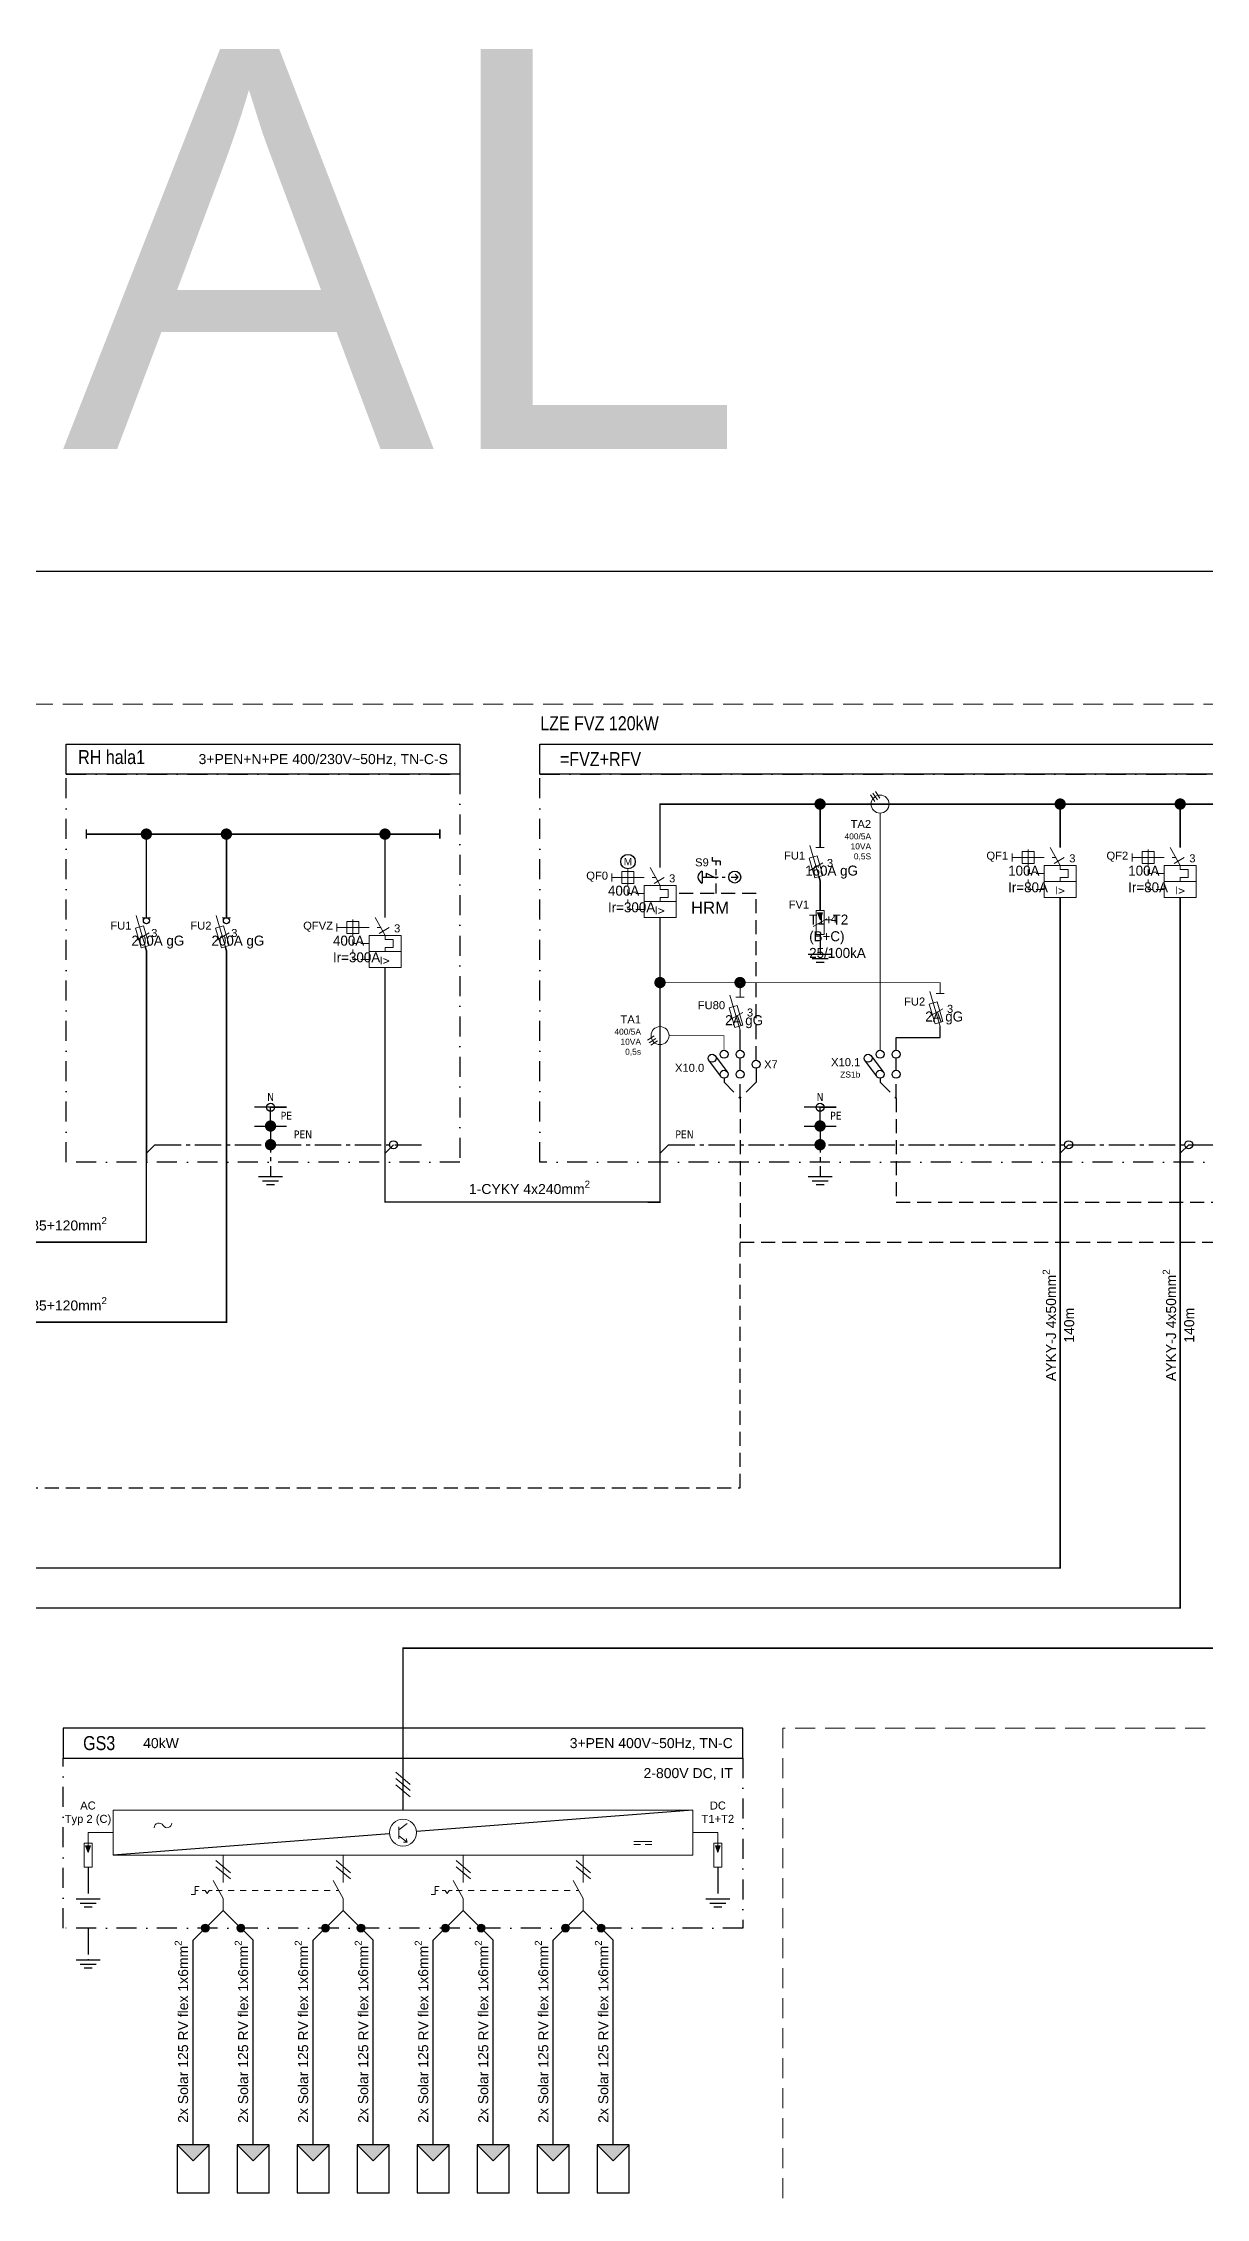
# Model space of a CAD drawing. Header units: millimetres. Extents: x -612 to 6794, y -5043 to 2163.
# Drawn here: x 645 to 936, y -110 to 429 of the extents above; entities that cross this region are included whole.
import ezdxf
from ezdxf.enums import TextEntityAlignment as Align

# ---------------------------------------------------------------- set-up
doc = ezdxf.new("R2018")
doc.units = ezdxf.units.MM
doc.header["$MEASUREMENT"] = 0
for name, pattern in [('EPL_DASH', [1, 0.5, -0.5]), ('EPL_DASHLONGDOT', [1, 0.66, -0.12, 0.1, -0.12]), ('ČERCHOVANÁ', [1, 0.5, -0.25, 0, -0.25]), ('ČÁRKOVANÁ', [0.75, 0.5, -0.25])]:
    doc.linetypes.add(name, pattern=pattern)
for name, color, linetype in [('10kV', 34, 'Continuous'), ('22kV', 34, 'Continuous'), ('400V', 7, 'Continuous'), ('EV-Káble', 7, 'Continuous'), ('Kable', 7, 'Continuous'), ('LEGRAND', 7, 'Continuous'), ('Pístroj_OZN', 230, 'Continuous'), ('RS', 40, 'Continuous')]:
    doc.layers.add(name, color=color, linetype=linetype)
for name, color, linetype, lineweight in [('EPLAN100', 7, 'Continuous', 50), ('EPLAN301', 7, 'Continuous', 25), ('EPLAN305', 7, 'EPL_DASH', 25), ('EPLAN420', 7, 'Continuous', 35), ('Prístroj', 7, 'Continuous', 13)]:
    doc.layers.add(name, color=color, linetype=linetype, lineweight=lineweight)
doc.styles.get("Standard").update_dxf_attribs({"font": 'arial.ttf'})
doc.styles.add('styl2', font='ARIALN.TTF', dxfattribs={"width": 0.85})
doc.styles.add('Tahoma', font='tahoma.ttf')

# ---------------------------------------------------------------- blocks, each defined once
blk = doc.blocks.new('Výkonový istič')
at = {"layer": 'Prístroj', "color": 0, "ltscale": 4}
for p, q in [((0, -3.5), (0, 0)), ((-12, -5), (-12, -7)), ((-8, -4), (-8, -8)), ((-2.5, -3.5), (0, -8)), ((-12, -6), (-10.5, -6)), ((-10.5, -6), (-4, -6)), ((-8, -9), (-8, -10)), ((-8, -10), (-7, -10)), ((-8, -10), (-8, -10.5)), ((-6, -10), (-4, -10)), ((-2, -6), (-1, -6)), ((-1.5, -7.5), (1, -6)), ((-8, -11.5), (-8, -12.5)), ((-8, -13.5), (-8, -14)), ((-7, -14), (-8, -14)), ((-6, -14), (-4, -14))]:
    blk.add_line(p, q, dxfattribs=at)
for points in [[(-9.5, -7.5), (-6.5, -7.5), (-6.5, -4.5), (-9.5, -4.5)], [(-4, -12), (4, -12), (4, -8), (-4, -8)], [(-4, -16), (4, -16), (4, -12), (-4, -12)]]:
    blk.add_lwpolyline(points, close=True, dxfattribs=at)
blk.add_lwpolyline([(0, -8), (0, -9), (2, -9), (2, -11), (0, -11), (0, -12)], dxfattribs=at)
at = {"lineweight": 30, "flags": 104}
blk.add_attdef('POPIS', text='', height=1.8, dxfattribs=at).set_placement((-13, -5), align=Align.TOP_RIGHT)
at = {"color": 0}
blk.add_attdef('POCET_POLOV', (2.26309, -7.17774), '', height=2, dxfattribs=at)
at = {"layer": 'Prístroj', "color": 0, "style": 'Tahoma'}
blk.add_text('I>', height=1.9629, dxfattribs=at).set_placement((0, -14.19629), align=Align.MIDDLE_CENTER)
at = {"layer": 'Pístroj_OZN'}
blk.add_attdef('OZNACENIE', text='', height=2, dxfattribs=at).set_placement((-13, -3.5), align=Align.RIGHT)
blk = doc.blocks.new('Poistkový odpojovač')
at = {"layer": 'Prístroj', "color": 0, "linetype": 'Continuous', "ltscale": 4}
for p, q in [((0, 0), (0, -2.75)), ((-2.57, -2.23), (0, -10.97)), ((-1.03, -2.75), (1.03, -2.75)), ((-2.73, -8.51), (0.7, -6.57)), ((0, -10.97), (0, -13.72))]:
    blk.add_line(p, q, dxfattribs=at)
blk.add_lwpolyline([(-1.27, -10.31), (0.71, -9.73), (-0.76, -4.8), (-2.73, -5.38)], close=True, dxfattribs=at)
at = {"lineweight": 30, "flags": 104}
blk.add_attdef('POPIS', text='', height=1.8, dxfattribs=at).set_placement((-3.73, -7.23), align=Align.TOP_RIGHT)
at = {"color": 0}
blk.add_attdef('POCET_POLOV', text='', height=2, dxfattribs=at).set_placement((1.7, -6.57), align=Align.MIDDLE_LEFT)
at = {"layer": 'Pístroj_OZN'}
blk.add_attdef('OZNACENIE', text='', height=2, dxfattribs=at).set_placement((-3.73, -5.73), align=Align.RIGHT)
blk = doc.blocks.new('VN MTP')
at = {"layer": '10kV', "color": 0, "lineweight": 13}
for p, q in [((-3.13, -1.15), (-1.46, -0.06)), ((-2.72, -1.78), (-1.05, -0.68)), ((-2.31, -2.41), (-0.64, -1.31))]:
    blk.add_line(p, q, dxfattribs=at)
blk.add_circle((0, 0), 2.25, dxfattribs=at)
blk = doc.blocks.new('Prepäťová ochrana')
at = {"layer": 'Prístroj', "linetype": 'Continuous', "ltscale": 4}
blk.add_hatch(color=0, dxfattribs=at).paths.add_polyline_path([(-0.62, -4.58), (0.62, -4.58), (0, -6.33)], flags=0)
at = {"layer": 'Prístroj', "color": 0, "linetype": 'Continuous', "ltscale": 4}
blk.add_line((-1.71, -7.97), (1.71, -6.03), dxfattribs=at)
for points in [[(-1, -10), (1, -10), (1, -4), (-1, -4)], [(-0.62, -4.58), (0.62, -4.58), (0, -6.33)]]:
    blk.add_lwpolyline(points, close=True, dxfattribs=at)
at = {"lineweight": 30, "flags": 104}
blk.add_attdef('POPIS', text='', height=1.8, dxfattribs=at).set_placement((-2.71, -5), align=Align.TOP_RIGHT)
blk.add_attdef('POCET_POLOV', text='', height=2).set_placement((2.71, -6.03), align=Align.MIDDLE_LEFT)
at = {"layer": 'Pístroj_OZN'}
blk.add_attdef('OZNACENIE', text='', height=2, dxfattribs=at).set_placement((-2.71, -3.5), align=Align.RIGHT)
blk = doc.blocks.new('Poistkový odpínač')
at = {"color": 0, "lineweight": 25, "ltscale": 4}
blk.add_circle((0, -3.5), 0.75, dxfattribs=at)
at = {"layer": 'Prístroj', "color": 0, "linetype": 'Continuous', "ltscale": 4}
for p, q in [((0, 0), (0, -2.75)), ((-2.57, -2.23), (0, -10.97)), ((-1.03, -2.75), (1.03, -2.75)), ((-2.73, -8.51), (0.7, -6.57)), ((0, -10.97), (0, -13.72))]:
    blk.add_line(p, q, dxfattribs=at)
blk.add_lwpolyline([(-1.27, -10.31), (0.71, -9.73), (-0.76, -4.8), (-2.73, -5.38)], close=True, dxfattribs=at)
at = {"lineweight": 30, "flags": 104}
blk.add_attdef('POPIS', text='', height=1.8, dxfattribs=at).set_placement((-3.73, -7.23), align=Align.TOP_RIGHT)
blk.add_attdef('POCET_POLOV', text='', height=2).set_placement((1.2, -6.57), align=Align.MIDDLE_LEFT)
at = {"layer": 'Pístroj_OZN'}
blk.add_attdef('OZNACENIE', text='', height=2, dxfattribs=at).set_placement((-3.73, -5.73), align=Align.RIGHT)

msp = doc.modelspace()

# ---------------------------------------------------------------- hatches: boundary and pattern name
at = {"layer": 'EPLAN305', "linetype": 'Continuous', "ltscale": 4}
for points in [[(678.9, -96.68), (682.9, -100.68), (686.9, -96.68)], [(693.9, -96.68), (697.9, -100.68), (701.9, -96.68)], [(708.9, -96.68), (712.9, -100.68), (716.9, -96.68)], [(723.9, -96.68), (727.9, -100.68), (731.9, -96.68)], [(738.9, -96.68), (742.9, -100.68), (746.9, -96.68)], [(753.9, -96.68), (757.9, -100.68), (761.9, -96.68)], [(768.9, -96.68), (772.9, -100.68), (776.9, -96.68)], [(783.9, -96.68), (787.9, -100.68), (791.9, -96.68)]]:
    msp.add_hatch(color=230, dxfattribs=at).paths.add_polyline_path(points, flags=0)
at = {"layer": 'EV-Káble', "transparency": 33554687}
h = msp.add_hatch(color=1, dxfattribs=at)
h.dxf.hatch_style = 1
h.paths.add_polyline_path([(686.95, -42.52, 1), (684.95, -42.52)])
h = msp.add_hatch(color=7, dxfattribs=at)
h.dxf.hatch_style = 1
h.paths.add_polyline_path([(684.95, -42.52, 1), (686.95, -42.52)])
h = msp.add_hatch(color=1, dxfattribs=at)
h.dxf.hatch_style = 1
h.paths.add_polyline_path([(695.85, -42.52, 1), (693.85, -42.52)])
h = msp.add_hatch(color=7, dxfattribs=at)
h.dxf.hatch_style = 1
h.paths.add_polyline_path([(693.85, -42.52, 1), (695.85, -42.52)])
h = msp.add_hatch(color=1, dxfattribs=at)
h.dxf.hatch_style = 1
h.paths.add_polyline_path([(716.95, -42.52, 1), (714.95, -42.52)])
h = msp.add_hatch(color=7, dxfattribs=at)
h.dxf.hatch_style = 1
h.paths.add_polyline_path([(714.95, -42.52, 1), (716.95, -42.52)])
h = msp.add_hatch(color=1, dxfattribs=at)
h.dxf.hatch_style = 1
h.paths.add_polyline_path([(725.85, -42.52, 1), (723.85, -42.52)])
h = msp.add_hatch(color=7, dxfattribs=at)
h.dxf.hatch_style = 1
h.paths.add_polyline_path([(723.85, -42.52, 1), (725.85, -42.52)])
h = msp.add_hatch(color=1, dxfattribs=at)
h.dxf.hatch_style = 1
h.paths.add_polyline_path([(746.95, -42.52, 1), (744.95, -42.52)])
h = msp.add_hatch(color=7, dxfattribs=at)
h.dxf.hatch_style = 1
h.paths.add_polyline_path([(744.95, -42.52, 1), (746.95, -42.52)])
h = msp.add_hatch(color=1, dxfattribs=at)
h.dxf.hatch_style = 1
h.paths.add_polyline_path([(755.85, -42.52, 1), (753.85, -42.52)])
h = msp.add_hatch(color=7, dxfattribs=at)
h.dxf.hatch_style = 1
h.paths.add_polyline_path([(753.85, -42.52, 1), (755.85, -42.52)])
h = msp.add_hatch(color=1, dxfattribs=at)
h.dxf.hatch_style = 1
h.paths.add_polyline_path([(776.95, -42.52, 1), (774.95, -42.52)])
h = msp.add_hatch(color=7, dxfattribs=at)
h.dxf.hatch_style = 1
h.paths.add_polyline_path([(774.95, -42.52, 1), (776.95, -42.52)])
h = msp.add_hatch(color=1, dxfattribs=at)
h.dxf.hatch_style = 1
h.paths.add_polyline_path([(785.85, -42.52, 1), (783.85, -42.52)])
h = msp.add_hatch(color=7, dxfattribs=at)
h.dxf.hatch_style = 1
h.paths.add_polyline_path([(783.85, -42.52, 1), (785.85, -42.52)])
at = {"layer": 'LEGRAND', "lineweight": 13}
for points in [[(656.04, -21.94), (657.24, -21.94), (656.64, -23.64)], [(813.43, -21.94), (814.63, -21.94), (814.03, -23.64)]]:
    msp.add_hatch(color=256, dxfattribs=at).paths.add_polyline_path(points, flags=0)

# ---------------------------------------------------------------- linework, layer by layer
for p, q in [((807.77, -13.04), (738.7, -18.4)), ((731.97, -18.92), (662.91, -24.29))]:
    msp.add_line(p, q)
at = {"lineweight": 13}
for p, q in [((656.64, -18.66), (662.9, -18.66)), ((814.03, -18.66), (807.77, -18.66))]:
    msp.add_line(p, q, dxfattribs=at)
at = {"linetype": 'EPL_DASH', "lineweight": 13, "ltscale": 3}
for p, q in [((688.65, -33.14), (719.29, -33.14)), ((748.65, -33.14), (779.29, -33.14))]:
    msp.add_line(p, q, dxfattribs=at)
msp.add_lwpolyline([(161.83, 296.6), (1370.96, 296.6), (1370.96, -195.72), (161.83, -195.72)], close=True)
at = {"layer": '10kV', "color": 0, "linetype": 'ČERCHOVANÁ', "ltscale": 10}
msp.add_lwpolyline([(651.21, 245.91), (749.57, 245.91), (749.57, 148.95), (651.21, 148.95)], close=True, dxfattribs=at)
at = {"layer": '22kV', "color": 0, "linetype": 'ČERCHOVANÁ', "ltscale": 10}
for points in [[(769.57, 245.91), (1003.57, 245.91), (1003.57, 148.95), (769.57, 148.95)], [(650.41, -0.03), (820.27, -0.03), (820.27, -42.52), (650.41, -42.52)]]:
    msp.add_lwpolyline(points, close=True, dxfattribs=at)
at = {"layer": '400V', "linetype": 'Continuous', "ltscale": 4}
for p, q in [((810.07, 221.68), (810.07, 218.68)), ((811.07, 221.18), (813.07, 220.18)), ((811.07, 221.18), (811.07, 220.18)), ((812.57, 225.18), (812.57, 224.18)), ((814.57, 224.18), (812.57, 224.18)), ((813.57, 223.18), (813.57, 224.18)), ((813.57, 220.68), (813.57, 222.18)), ((814.57, 224.18), (814.57, 223.18)), ((818.32, 220.93), (819.07, 220.18)), ((810.07, 220.18), (814.07, 220.18)), ((815.07, 220.18), (815.72, 220.18)), ((815.07, 220.18), (815.82, 220.18)), ((815.07, 220.18), (815.82, 220.18)), ((817.38, 220.18), (819.07, 220.18)), ((819.07, 220.18), (818.32, 219.43))]:
    msp.add_line(p, q, dxfattribs=at)
at = {"layer": '400V', "lineweight": 13}
for p, q in [((733.54, -3.57), (737.13, -6.59)), ((733.54, -5.13), (737.13, -8.15)), ((733.54, -6.7), (737.13, -9.71))]:
    msp.add_line(p, q, dxfattribs=at)
at = {"layer": '400V', "linetype": 'Continuous', "lineweight": 13, "ltscale": 4}
for p, q in [((736.39, -16.41), (734.29, -17.99)), ((734.29, -17.24), (734.29, -20.24)), ((736.39, -21.06), (734.29, -19.49)), ((736.39, -21.06), (735.45, -21.04)), ((736.39, -21.06), (736.14, -20.16)), ((793.02, -20.89), (797.52, -20.89)), ((793.02, -21.64), (794.67, -21.64)), ((797.52, -21.64), (795.87, -21.64))]:
    msp.add_line(p, q, dxfattribs=at)
at = {"layer": '400V', "color": 1, "lineweight": 13}
for p, q in [((688.61, -25.66), (692.2, -28.67)), ((718.61, -25.66), (722.2, -28.67)), ((748.61, -25.66), (752.2, -28.67)), ((778.61, -25.66), (782.2, -28.67)), ((688.61, -27.22), (692.2, -30.24)), ((718.61, -27.22), (722.2, -30.24)), ((748.61, -27.22), (752.2, -30.24)), ((778.61, -27.22), (782.2, -30.24))]:
    msp.add_line(p, q, dxfattribs=at)
at = {"layer": '400V', "color": 1, "linetype": 'Continuous', "lineweight": 13}
for p, q in [((690.4, -24.29), (690.4, -31.14)), ((720.4, -24.29), (720.4, -31.14)), ((750.4, -24.29), (750.4, -31.14)), ((780.4, -24.29), (780.4, -31.14))]:
    msp.add_line(p, q, dxfattribs=at)
at = {"layer": '400V', "color": 1, "linetype": 'Continuous', "lineweight": 13, "ltscale": 4}
for p, q in [((683.4, -32.14), (683.4, -34.14)), ((683.4, -32.14), (684.4, -32.14)), ((690.4, -35.14), (687.9, -30.64)), ((720.4, -35.14), (717.9, -30.64)), ((743.4, -32.14), (743.4, -34.14)), ((743.4, -32.14), (744.4, -32.14)), ((750.4, -35.14), (747.9, -30.64)), ((780.4, -35.14), (777.9, -30.64)), ((682.4, -34.14), (683.4, -34.14)), ((683.4, -33.14), (684.15, -33.14)), ((685.15, -33.14), (685.9, -33.14)), ((686.4, -33.89), (685.9, -33.14)), ((686.9, -33.14), (686.4, -33.89)), ((686.9, -33.14), (687.65, -33.14)), ((688.65, -33.14), (689.28, -33.14)), ((690.4, -38.14), (690.4, -35.14)), ((720.4, -38.14), (720.4, -35.14)), ((742.4, -34.14), (743.4, -34.14)), ((743.4, -33.14), (744.15, -33.14)), ((745.15, -33.14), (745.9, -33.14)), ((746.4, -33.89), (745.9, -33.14)), ((746.9, -33.14), (746.4, -33.89)), ((746.9, -33.14), (747.65, -33.14)), ((748.65, -33.14), (749.28, -33.14)), ((750.4, -38.14), (750.4, -35.14)), ((780.4, -38.14), (780.4, -35.14))]:
    msp.add_line(p, q, dxfattribs=at)
at = {"layer": '400V', "ltscale": 5}
msp.add_lwpolyline([(651.21, 253.41), (749.57, 253.41), (749.57, 245.91), (651.21, 245.91)], close=True, dxfattribs=at)
at = {"layer": '400V', "color": 230, "ltscale": 5}
for points in [[(769.57, 253.41), (1003.57, 253.41), (1003.57, 245.91), (769.57, 245.91)], [(650.41, -0.03), (820.27, -0.03), (820.27, 7.47), (650.41, 7.47)]]:
    msp.add_lwpolyline(points, close=True, dxfattribs=at)
at = {"layer": '400V', "flags": 128}
for points, const_width in [([(799.57, 222.53), (799.57, 238.41), (989.56, 238.39), (989.56, 227.52)], 0.4), ([(839.57, 227.53), (839.57, 238.41)], 0.4), ([(899.57, 227.53), (899.57, 238.41)], 0.4), ([(929.57, 227.53), (929.57, 238.41)], 0.4), ([(656.21, 229.74), (656.21, 232.08), (656.21, 232.08)], 0.4), ([(744.57, 229.74), (744.57, 232.08), (744.57, 232.08)], 0.4), ([(854.57, 236.16), (854.57, 176.88)], 0.2), ([(744.57, 230.91), (656.21, 230.91)], 0.4), ([(671.21, 210.03), (671.21, 230.91)], 0.4), ([(691.21, 210.03), (691.21, 230.91)], 0.4), ([(730.85, 210.03), (730.85, 230.91)], 0.4), ([(839.29, 220.25), (839.57, 219.3), (839.57, 211.8)], 0.4), ([(375.62, -13.04), (375.62, 47.48), (899.57, 47.48), (899.57, 215.03)], 0.4), ([(929.57, 215.03), (929.57, 37.48), (555.48, 37.48), (555.48, -13.04)], 0.4), ([(959.57, 215.02), (959.57, 27.47), (735.34, 27.47), (735.34, -13.04)], 0.4), ([(799.57, 170.48), (799.57, 210.03)], 0.4), ([(670.93, 202.75), (671.22, 201.8), (671.22, 148.95)], 0.4), ([(690.93, 202.75), (691.22, 201.8), (691.22, 148.95)], 0.4), ([(730.85, 197.53), (730.85, 138.96), (799.57, 138.95), (799.57, 170.48)], 0.4), ([(799.57, 193.8), (819.57, 193.8), (819.57, 190.14)], 0.2), ([(801.82, 180.54), (815.57, 180.54), (815.57, 176.88)], 0.2), ([(457.82, 148.95), (457.82, 128.95), (671.21, 128.95), (671.21, 148.95)], 0.4), ([(612.47, 148.95), (612.47, 108.95), (691.22, 108.95), (691.22, 148.95)], 0.4)]:
    msp.add_lwpolyline(points, dxfattribs=dict(at, const_width=const_width))
at = {"layer": '400V', "const_width": 1.29}
for points in [[(840.34, 238.41, 1), (838.8, 238.41, 1), (840.34, 238.41, 0.272597)], [(900.34, 238.41, 1), (898.81, 238.41, 1), (900.34, 238.41, 0.272597)], [(930.34, 238.42, 1), (928.8, 238.42, 1), (930.34, 238.42, 0.272597)], [(671.98, 230.91, 1), (670.44, 230.91, 1), (671.98, 230.91, 0.272597)], [(671.98, 230.91, 1), (670.44, 230.91, 1), (671.98, 230.91, 0.272597)], [(691.98, 230.91, 1), (690.44, 230.91, 1), (691.98, 230.91, 0.272597)], [(691.98, 230.91, 1), (690.44, 230.91, 1), (691.98, 230.91, 0.272597)], [(731.62, 230.91, 1), (730.08, 230.91, 1), (731.62, 230.91, 0.272597)], [(800.34, 193.8, 1), (798.8, 193.8, 1), (800.34, 193.8, 0.272597)], [(820.34, 193.8, 1), (818.8, 193.8, 1), (820.34, 193.8, 0.272597)]]:
    msp.add_lwpolyline(points, format="xyb", dxfattribs=at)
at = {"layer": '400V', "color": 253, "linetype": 'ČÁRKOVANÁ', "ltscale": 3, "const_width": 0.2, "flags": 128}
msp.add_lwpolyline([(819.57, 193.8), (869.57, 193.8), (869.57, 191.06)], dxfattribs=at)
at = {"layer": '400V', "color": 94, "true_color": 0x00a800, "const_width": 1.29}
for points in [[(701.49, 157.95, -1), (703.02, 157.95, -1), (701.49, 157.95, -0.272597)], [(838.8, 157.95, -1), (840.34, 157.95, -1), (838.8, 157.95, -0.272597)], [(701.49, 153.28, -1), (703.02, 153.28, -1), (701.49, 153.28, -0.272597)], [(838.8, 153.28, -1), (840.34, 153.28, -1), (838.8, 153.28, -0.272597)]]:
    msp.add_lwpolyline(points, format="xyb", dxfattribs=at)
at = {"layer": '400V', "linetype": 'Continuous', "lineweight": 13, "ltscale": 4}
msp.add_lwpolyline([(662.91, -24.29), (807.77, -24.29), (807.77, -13.04), (662.91, -13.04)], close=True, dxfattribs=at)
at = {"layer": '400V', "color": 1, "linetype": 'Continuous', "lineweight": 25, "ltscale": 4}
for points in [[(686.65, -41.83), (690.4, -38.14)], [(694.15, -41.83), (690.4, -38.14)], [(716.65, -41.83), (720.4, -38.14)], [(724.15, -41.83), (720.4, -38.14)], [(746.65, -41.83), (750.4, -38.14)], [(754.15, -41.83), (750.4, -38.14)], [(776.65, -41.83), (780.4, -38.14)], [(784.15, -41.83), (780.4, -38.14)], [(682.9, -96.68), (682.9, -45.52), (685.24, -43.22)], [(697.9, -96.68), (697.9, -45.52), (695.56, -43.22)], [(712.9, -96.68), (712.9, -45.52), (715.24, -43.22)], [(727.9, -96.68), (727.9, -45.52), (725.56, -43.22)], [(742.9, -96.68), (742.9, -45.52), (745.24, -43.22)], [(757.9, -96.68), (757.9, -45.52), (755.56, -43.22)], [(772.9, -96.68), (772.9, -45.52), (775.24, -43.22)], [(787.9, -96.68), (787.9, -45.52), (785.56, -43.22)]]:
    msp.add_lwpolyline(points, dxfattribs=at)
at = {"layer": '400V'}
msp.add_circle((791.57, 224.03), 1.81, dxfattribs=at)
at = {"layer": '400V', "linetype": 'Continuous', "ltscale": 4}
msp.add_circle((818.23, 220.18), 1.5, dxfattribs=at)
at = {"layer": '400V', "linetype": 'Continuous', "lineweight": 13, "ltscale": 4}
msp.add_circle((735.34, -18.66), 3.38, dxfattribs=at)
at = {"layer": '400V', "linetype": 'Continuous', "ltscale": 4}
msp.add_arc((810.66, 220.18), 1.61, 111.5448, 248.4552, dxfattribs=at)
at = {"layer": '400V', "linetype": 'Continuous', "lineweight": 13, "ltscale": 4}
for centre, radius, start, end in [((674.36, -17.46), 1.2, 30, 180), ((676.4, -16.28), 1.16, 210, 0)]:
    msp.add_arc(centre, radius, start, end, dxfattribs=at)
at = {"layer": 'EPLAN100', "color": 94, "linetype": 'EPL_DASHLONGDOT', "lineweight": 30, "ltscale": 10, "true_color": 0x00a800}
for p, q in [((842.57, 200.8), (836.57, 200.8)), ((837.57, 199.8), (841.57, 199.8)), ((840.57, 198.8), (838.57, 198.8)), ((702.26, 157.95), (702.26, 145.28)), ((839.57, 157.95), (839.57, 145.28)), ((705.26, 145.28), (699.26, 145.28)), ((700.26, 144.28), (704.26, 144.28)), ((703.26, 143.28), (701.26, 143.28)), ((842.57, 145.28), (836.57, 145.28)), ((837.57, 144.28), (841.57, 144.28)), ((840.57, 143.28), (838.57, 143.28)), ((656.64, -27.29), (656.64, -35.29)), ((814.03, -27.29), (814.03, -35.29)), ((659.64, -35.29), (653.64, -35.29)), ((654.64, -36.29), (658.64, -36.29)), ((657.64, -37.29), (655.64, -37.29)), ((817.03, -35.29), (811.03, -35.29)), ((812.03, -36.29), (816.03, -36.29)), ((815.03, -37.29), (813.03, -37.29)), ((656.64, -42.52), (656.64, -50.52)), ((659.64, -50.52), (653.64, -50.52)), ((654.64, -51.52), (658.64, -51.52)), ((657.64, -52.52), (655.64, -52.52))]:
    msp.add_line(p, q, dxfattribs=at)
for points in [[(839.57, 205.8), (839.57, 200.8)], [(671.21, 151.16), (673.33, 153.28), (741.06, 153.28)], [(799.57, 151.16), (801.69, 153.28), (1003.57, 153.28)]]:
    msp.add_lwpolyline(points, dxfattribs=at)
at = {"layer": 'EPLAN100', "color": 5, "lineweight": 30, "ltscale": 10}
for points in [[(702.26, 159.23), (702.26, 162.62), (706.26, 162.62), (698.26, 162.62)], [(839.57, 159.23), (839.57, 162.62), (843.57, 162.62), (835.57, 162.62)]]:
    msp.add_lwpolyline(points, dxfattribs=at)
at = {"layer": 'EPLAN100', "color": 94, "linetype": 'EPL_DASHLONGDOT', "lineweight": 30, "ltscale": 5, "true_color": 0x00a800}
for points in [[(698.26, 157.95), (706.26, 157.95)], [(835.57, 157.95), (843.57, 157.95)], [(730.85, 151.16), (732.97, 153.28)], [(899.57, 151.16), (901.69, 153.28)], [(929.57, 151.16), (931.69, 153.28)]]:
    msp.add_lwpolyline(points, dxfattribs=at)
at = {"layer": 'EPLAN301', "color": 5, "ltscale": 4}
for centre in [(702.26, 162.62), (839.57, 162.62)]:
    msp.add_circle(centre, 1, dxfattribs=at)
at = {"layer": 'EPLAN301', "color": 94, "ltscale": 4, "true_color": 0x00a800}
for centre in [(732.97, 153.28), (901.69, 153.28), (931.69, 153.28)]:
    msp.add_circle(centre, 1, dxfattribs=at)
at = {"layer": 'EPLAN305', "color": 230, "linetype": 'Continuous', "ltscale": 4}
for points in [[(678.9, -96.68), (682.9, -100.68), (686.9, -96.68)], [(678.9, -108.68), (686.9, -108.68), (686.9, -96.68), (678.9, -96.68)], [(693.9, -96.68), (697.9, -100.68), (701.9, -96.68)], [(693.9, -108.68), (701.9, -108.68), (701.9, -96.68), (693.9, -96.68)], [(708.9, -96.68), (712.9, -100.68), (716.9, -96.68)], [(708.9, -108.68), (716.9, -108.68), (716.9, -96.68), (708.9, -96.68)], [(723.9, -96.68), (727.9, -100.68), (731.9, -96.68)], [(723.9, -108.68), (731.9, -108.68), (731.9, -96.68), (723.9, -96.68)], [(738.9, -96.68), (742.9, -100.68), (746.9, -96.68)], [(738.9, -108.68), (746.9, -108.68), (746.9, -96.68), (738.9, -96.68)], [(753.9, -96.68), (757.9, -100.68), (761.9, -96.68)], [(753.9, -108.68), (761.9, -108.68), (761.9, -96.68), (753.9, -96.68)], [(768.9, -96.68), (772.9, -100.68), (776.9, -96.68)], [(768.9, -108.68), (776.9, -108.68), (776.9, -96.68), (768.9, -96.68)], [(783.9, -96.68), (787.9, -100.68), (791.9, -96.68)], [(783.9, -108.68), (791.9, -108.68), (791.9, -96.68), (783.9, -96.68)]]:
    msp.add_lwpolyline(points, close=True, dxfattribs=at)
at = {"layer": 'EV-Káble'}
for p, q in [((819.57, 176.88), (819.57, 181.91)), ((819.57, 171.88), (819.57, 174.88)), ((858.57, 171.88), (858.57, 174.88))]:
    msp.add_line(p, q, dxfattribs=at)
at = {"layer": 'EV-Káble', "color": 1, "lineweight": 13}
for p, q in [((686.95, -42.52), (684.95, -42.52)), ((695.85, -42.52), (693.85, -42.52)), ((716.95, -42.52), (714.95, -42.52)), ((725.85, -42.52), (723.85, -42.52)), ((746.95, -42.52), (744.95, -42.52)), ((755.85, -42.52), (753.85, -42.52)), ((776.95, -42.52), (774.95, -42.52)), ((785.85, -42.52), (783.85, -42.52))]:
    msp.add_line(p, q, dxfattribs=at)
at = {"layer": 'EV-Káble'}
msp.add_lwpolyline([(858.57, 176.88), (858.57, 180.08), (869.57, 180.08), (869.57, 182.83)], dxfattribs=at)
at = {"layer": 'LEGRAND'}
for p, q in [((811.62, 174.48), (814.62, 170.48)), ((813.37, 175.48), (816.37, 171.48)), ((850.62, 174.48), (853.62, 170.48)), ((852.37, 175.48), (855.37, 171.48))]:
    msp.add_line(p, q, dxfattribs=at)
at = {"layer": 'LEGRAND', "lineweight": 13}
for p, q in [((656.64, -18.66), (656.64, -22.13)), ((814.03, -18.66), (814.03, -22.13))]:
    msp.add_line(p, q, dxfattribs=at)
for points in [[(655.64, -27.29), (657.64, -27.29), (657.64, -21.29), (655.64, -21.29)], [(813.03, -27.29), (815.03, -27.29), (815.03, -21.29), (813.03, -21.29)], [(656.04, -21.94), (657.24, -21.94), (656.64, -23.64)], [(813.43, -21.94), (814.63, -21.94), (814.03, -23.64)]]:
    msp.add_lwpolyline(points, close=True, dxfattribs=at)
at = {"layer": 'LEGRAND'}
for centre in [(812.57, 174.88), (815.57, 175.88), (819.57, 175.88), (823.57, 173.38), (851.57, 174.88), (854.57, 175.88), (858.57, 175.88), (815.57, 170.88), (819.57, 170.88), (854.57, 170.88), (858.57, 170.88)]:
    msp.add_circle(centre, 1, dxfattribs=at)
at = {"layer": 'LEGRAND', "color": 1, "lineweight": 13}
for centre in [(685.95, -42.52), (694.85, -42.52), (715.95, -42.52), (724.85, -42.52), (745.95, -42.52), (754.85, -42.52), (775.95, -42.52), (784.85, -42.52)]:
    msp.add_circle(centre, 1, dxfattribs=at)
at = {"layer": 'Prístroj', "color": 253, "linetype": 'ČÁRKOVANÁ', "ltscale": 10}
msp.add_lwpolyline([(522.85, 263.41), (1153.33, 263.41), (1153.33, 7.47), (830.27, 7.47), (830.27, -128.68), (280.69, -128.68), (280.69, 87.48)], dxfattribs=at)
at = {"layer": 'RS', "linetype": 'ČÁRKOVANÁ', "ltscale": 5}
msp.add_line((813.57, 216.03), (813.57, 220.18), dxfattribs=at)
at = {"layer": 'RS', "linetype": 'ČÁRKOVANÁ', "ltscale": 7}
for points in [[(823.57, 174.38), (823.57, 216.03), (803.57, 216.03)], [(819.57, 164.88), (819.57, 128.95), (1043.51, 128.95), (1043.51, 217.01)], [(425.32, 187.1), (425.32, 67.48), (819.57, 67.48), (819.57, 128.95)], [(823.57, 172.38), (823.57, 168.88), (819.57, 164.88)], [(815.57, 169.88), (815.57, 168.88), (819.57, 164.88)], [(819.57, 164.88), (819.57, 169.88)]]:
    msp.add_lwpolyline(points, dxfattribs=at)
at = {"layer": 'RS', "color": 193, "linetype": 'ČÁRKOVANÁ', "ltscale": 7}
for points in [[(858.57, 164.88), (858.57, 138.95), (1113.39, 138.95), (1113.39, 217.01)], [(854.57, 169.88), (854.57, 168.88), (858.57, 164.88)], [(858.57, 164.88), (858.57, 169.88)]]:
    msp.add_lwpolyline(points, dxfattribs=at)

# ---------------------------------------------------------------- block references
at = {"layer": '22kV', "color": 0, "lineweight": -3, "rotation": 270}
msp.add_blockref('VN MTP', (854.57, 238.41), dxfattribs=at)
at = {"layer": '22kV', "color": 0, "lineweight": -3}
msp.add_blockref('VN MTP', (799.57, 180.54), dxfattribs=at)
at = {"layer": 'Prístroj'}
ref = msp.add_blockref('Poistkový odpojovač', (839.57, 230.27), dxfattribs=at)
ref.add_attrib('POCET_POLOV', '3', dxfattribs={"layer": '0', "color": 0, "height": 2}).set_placement((841.28, 223.7), align=Align.MIDDLE_LEFT)
ref.add_attrib('OZNACENIE', 'FU1', dxfattribs={"layer": 'Pístroj_OZN', "height": 2}).set_placement((835.84, 224.54), align=Align.RIGHT)
lines = msp.add_mtext('160A gG', dxfattribs={"layer": '0', "insert": (835.84, 223.04), "char_height": 2.5, "attachment_point": 1})
ref.add_attrib('POPIS', '', (835.84, 223.04), dxfattribs={"flags": 104}).embed_mtext(lines)
ref = msp.add_blockref('Výkonový istič', (899.57, 231.03), dxfattribs=at)
ref.add_attrib('POCET_POLOV', '3', (901.83, 223.85), dxfattribs={"layer": '0', "height": 2})
ref.add_attrib('OZNACENIE', 'QF1', dxfattribs={"layer": 'Pístroj_OZN', "height": 2}).set_placement((886.57, 224.53), align=Align.RIGHT)
lines = msp.add_mtext('100A\\PIr=80A', dxfattribs={"layer": '0', "insert": (886.57, 223.03), "char_height": 2.5, "attachment_point": 1})
ref.add_attrib('POPIS', '', (886.57, 223.03), dxfattribs={"flags": 104}).embed_mtext(lines)
ref = msp.add_blockref('Výkonový istič', (929.57, 231.03), dxfattribs=at)
ref.add_attrib('POCET_POLOV', '3', (931.83, 223.85), dxfattribs={"layer": '0', "height": 2})
ref.add_attrib('OZNACENIE', 'QF2', dxfattribs={"layer": 'Pístroj_OZN', "height": 2}).set_placement((916.57, 224.53), align=Align.RIGHT)
lines = msp.add_mtext('100A\\PIr=80A', dxfattribs={"layer": '0', "insert": (916.57, 223.03), "char_height": 2.5, "attachment_point": 1})
ref.add_attrib('POPIS', '', (916.57, 223.03), dxfattribs={"flags": 104}).embed_mtext(lines)
ref = msp.add_blockref('Výkonový istič', (799.57, 226.03), dxfattribs=at)
ref.add_attrib('POCET_POLOV', '3', (801.84, 218.85), dxfattribs={"layer": '0', "height": 2})
ref.add_attrib('OZNACENIE', 'QF0', dxfattribs={"layer": 'Pístroj_OZN', "height": 2}).set_placement((786.57, 219.53), align=Align.RIGHT)
lines = msp.add_mtext('400A\\PIr=300A', dxfattribs={"layer": '0', "insert": (786.57, 218.03), "char_height": 2.5, "attachment_point": 1})
ref.add_attrib('POPIS', '', (786.57, 218.03), dxfattribs={"flags": 104}).embed_mtext(lines)
at = {"layer": 'Prístroj', "color": 0}
ref = msp.add_blockref('Poistkový odpínač', (671.22, 212.77), dxfattribs=at)
ref.add_attrib('POCET_POLOV', '3', dxfattribs={"layer": '0', "height": 2}).set_placement((672.42, 206.2), align=Align.MIDDLE_LEFT)
ref.add_attrib('OZNACENIE', 'FU1', dxfattribs={"layer": 'Pístroj_OZN', "color": 0, "height": 2}).set_placement((667.49, 207.04), align=Align.RIGHT)
lines = msp.add_mtext('200A gG', dxfattribs={"layer": '0', "insert": (667.49, 205.54), "char_height": 2.5, "attachment_point": 1})
ref.add_attrib('POPIS', '', (667.49, 205.54), dxfattribs={"flags": 104}).embed_mtext(lines)
ref = msp.add_blockref('Poistkový odpínač', (691.22, 212.77), dxfattribs=at)
ref.add_attrib('POCET_POLOV', '3', dxfattribs={"layer": '0', "height": 2}).set_placement((692.42, 206.2), align=Align.MIDDLE_LEFT)
ref.add_attrib('OZNACENIE', 'FU2', dxfattribs={"layer": 'Pístroj_OZN', "color": 0, "height": 2}).set_placement((687.49, 207.04), align=Align.RIGHT)
lines = msp.add_mtext('200A gG', dxfattribs={"layer": '0', "insert": (687.49, 205.54), "char_height": 2.5, "attachment_point": 1})
ref.add_attrib('POPIS', '', (687.49, 205.54), dxfattribs={"flags": 104}).embed_mtext(lines)
at = {"layer": 'Prístroj'}
ref = msp.add_blockref('Výkonový istič', (730.85, 213.53), dxfattribs=at)
ref.add_attrib('POCET_POLOV', '3', (733.12, 206.35), dxfattribs={"layer": '0', "height": 2})
ref.add_attrib('OZNACENIE', 'QFVZ', dxfattribs={"layer": 'Pístroj_OZN', "height": 2}).set_placement((717.85, 207.03), align=Align.RIGHT)
lines = msp.add_mtext('400A\\PIr=300A', dxfattribs={"layer": '0', "insert": (717.85, 205.53), "char_height": 2.5, "attachment_point": 1})
ref.add_attrib('POPIS', '', (717.85, 205.53), dxfattribs={"flags": 104}).embed_mtext(lines)
ref = msp.add_blockref('Prepäťová ochrana', (839.57, 215.8), dxfattribs=at)
ref.add_attrib('POCET_POLOV', '4', dxfattribs={"layer": '0', "height": 2}).set_placement((842.28, 209.77), align=Align.MIDDLE_LEFT)
ref.add_attrib('OZNACENIE', 'FV1', dxfattribs={"layer": 'Pístroj_OZN', "height": 2}).set_placement((836.85, 212.3), align=Align.RIGHT)
lines = msp.add_mtext('T1+T2 \\P(B+C)\\P25/100kA', dxfattribs={"layer": '0', "insert": (836.85, 210.8), "char_height": 2.5, "attachment_point": 1})
ref.add_attrib('POPIS', '', (836.85, 210.8), dxfattribs={"flags": 104}).embed_mtext(lines)
ref = msp.add_blockref('Poistkový odpojovač', (819.57, 192.89), dxfattribs=at)
ref.add_attrib('POCET_POLOV', '3', dxfattribs={"layer": '0', "color": 0, "height": 2}).set_placement((821.28, 186.32), align=Align.MIDDLE_LEFT)
ref.add_attrib('OZNACENIE', 'FU80', dxfattribs={"layer": 'Pístroj_OZN', "height": 2}).set_placement((815.84, 187.15), align=Align.RIGHT)
lines = msp.add_mtext('2A gG', dxfattribs={"layer": '0', "insert": (815.84, 185.65), "char_height": 2.5, "attachment_point": 1})
ref.add_attrib('POPIS', '', (815.84, 185.65), dxfattribs={"flags": 104}).embed_mtext(lines)
ref = msp.add_blockref('Poistkový odpojovač', (869.57, 193.8), dxfattribs=at)
ref.add_attrib('POCET_POLOV', '3', dxfattribs={"layer": '0', "color": 0, "height": 2}).set_placement((871.28, 187.23), align=Align.MIDDLE_LEFT)
ref.add_attrib('OZNACENIE', 'FU2', dxfattribs={"layer": 'Pístroj_OZN', "height": 2}).set_placement((865.84, 188.07), align=Align.RIGHT)
lines = msp.add_mtext('2A gG', dxfattribs={"layer": '0', "insert": (865.84, 186.57), "char_height": 2.5, "attachment_point": 1})
ref.add_attrib('POPIS', '', (865.84, 186.57), dxfattribs={"flags": 104}).embed_mtext(lines)

# ---------------------------------------------------------------- texts
at = {"insert": (300.93, 427.12), "char_height": 100, "attachment_point": 1}
msp.add_mtext_dynamic_manual_height_columns('IRONAL', width=754.9457, gutter_width=10, heights=[0], dxfattribs=at)
at = {"layer": '22kV', "color": 0, "style": 'styl2'}
for s, p in [('LZE FVZ 120kW', (769.63, 258.61)), ('RH hala1', (654.17, 250.16))]:
    msp.add_text(s, height=3.5, dxfattribs=at).set_placement(p, align=Align.MIDDLE_LEFT)
at = {"layer": '22kV', "color": 230, "style": 'styl2'}
for s, p in [('=FVZ+RFV', (774.57, 249.66)), ('GS3', (655.41, 3.72))]:
    msp.add_text(s, height=3.5, dxfattribs=at).set_placement(p, align=Align.MIDDLE_LEFT)
at = {"layer": '22kV', "linetype": 'Continuous', "char_height": 1.5, "width": 7.6586, "attachment_point": 6}
for s, insert in [('\\pxqr;{\\H1.33333x;\\C230;TA2\\P\\H0.75x;\\C0;400/5A\\P10VA\\P0,5S}', (852.32, 229.37)), ('\\pxqr;{\\H1.33333x;\\C230;TA1\\P\\H0.75x;\\C0;400/5A\\P10VA\\P0,5s}', (794.82, 180.54)), ('\\pxqr;{\\H1.33333x;\\C230;X10.0}', (810.62, 172.48)), ('\\pxqr;{\\H1.33333x;\\C230;X10.1\\P\\H0.75x;\\C0;ZS1b}', (849.62, 172.48))]:
    msp.add_mtext(s, dxfattribs=dict(at, insert=insert))
at = {"layer": '400V', "color": 251, "lineweight": 13}
for s, p in [('3+PEN+N+PE 400/230V~50Hz, TN-C-S', (746.57, 249.66)), ('40kW', (679.34, 3.72)), ('3+PEN 400V~50Hz, TN-C', (817.77, 3.72)), ('2-800V DC, IT', (817.77, -3.78))]:
    msp.add_text(s, height=2.5, dxfattribs=at).set_placement(p, align=Align.MIDDLE_RIGHT)
at = {"layer": '400V'}
msp.add_text('M', height=1.79, dxfattribs=at).set_placement((791.57, 224.03), align=Align.MIDDLE_CENTER)
at = {"layer": '400V', "linetype": 'Continuous', "width": 13.7015}
for s, insert, char_height, attachment_point in [('{\\C1;HRM}', (812.07, 212.54), 3, 5), ('\\pxqc;AC\\PTyp 2 (C)', (656.63, -10.88), 2, 2), ('\\pxqc;DC\\PT1+T2', (814.03, -10.88), 2, 2)]:
    msp.add_mtext(s, dxfattribs=dict(at, insert=insert, char_height=char_height, attachment_point=attachment_point))
at = {"layer": 'EPLAN100', "color": 94, "linetype": 'EPL_DASHLONGDOT', "lineweight": 30, "ltscale": 5, "true_color": 0x00a800, "style": 'Tahoma'}
for s, p in [('PE', (706.2, 158.95)), ('PEN', (710.35, 154.28)), ('PEN', (805.69, 154.28)), ('PE', (843.51, 158.95))]:
    msp.add_text(s, height=1.963, dxfattribs=at).set_placement(p, align=Align.BOTTOM_CENTER)
at = {"layer": 'EPLAN420', "color": 5, "style": 'Tahoma'}
for p in [(702.26, 163.62), (839.57, 163.62)]:
    msp.add_text('N', height=1.96, dxfattribs=at).set_placement(p, align=Align.BOTTOM_CENTER)
at = {"layer": 'Kable', "color": 230, "linetype": 'Continuous', "char_height": 2.5, "width": 45.6568, "attachment_point": 8}
for s, insert in [('\\A1;1-CYKY 4x240mm{\\H0.7x;\\S2^ ;}', (766.96, 140.92)), ('\\A1;\\pxqc;{\\C256;AYKY-J 3x185+120mm\\H0.7x;\\S2^ ;}', (642.48, 131.81)), ('\\A1;\\pxqc;{\\C256;AYKY-J 3x185+120mm\\H0.7x;\\S2^ ;}', (642.48, 111.81))]:
    msp.add_mtext(s, dxfattribs=dict(at, insert=insert))
at = {"layer": 'Kable', "color": 230, "linetype": 'Continuous', "char_height": 2.5, "width": 45.6568, "rotation": 90}
for s, insert, attachment_point in [('\\A1;AYKY-J 4x50mm{\\H0.7x;\\S2^ ;}', (898.57, 108.16), 8), ('\\A1;AYKY-J 4x50mm{\\H0.7x;\\S2^ ;}', (928.57, 108.16), 8), ('\\A1;140m', (900.56, 108.16), 2), ('\\A1;140m', (930.56, 108.16), 2)]:
    msp.add_mtext(s, dxfattribs=dict(at, insert=insert, attachment_point=attachment_point))
at = {"layer": 'Kable', "linetype": 'Continuous', "char_height": 2.5, "width": 58.5987, "attachment_point": 8, "rotation": 90}
for insert in [(681.68, -68.39), (696.68, -68.39), (711.68, -68.39), (726.68, -68.39), (741.68, -68.39), (756.68, -68.39), (771.68, -68.39), (786.68, -68.39)]:
    msp.add_mtext('\\A1;2x Solar 125 RV flex 1x6mm{\\H0.7x;\\S2^ ;}', dxfattribs=dict(at, insert=insert))
at = {"layer": 'Pístroj_OZN', "linetype": 'Continuous', "char_height": 2, "width": 13.7015}
for s, insert, attachment_point in [('\\pxqr;S9', (811.76, 224.85), 3), ('\\pxql;X7', (825.57, 174.38), 1)]:
    msp.add_mtext(s, dxfattribs=dict(at, insert=insert, attachment_point=attachment_point))

doc.saveas('drawing.dxf')
